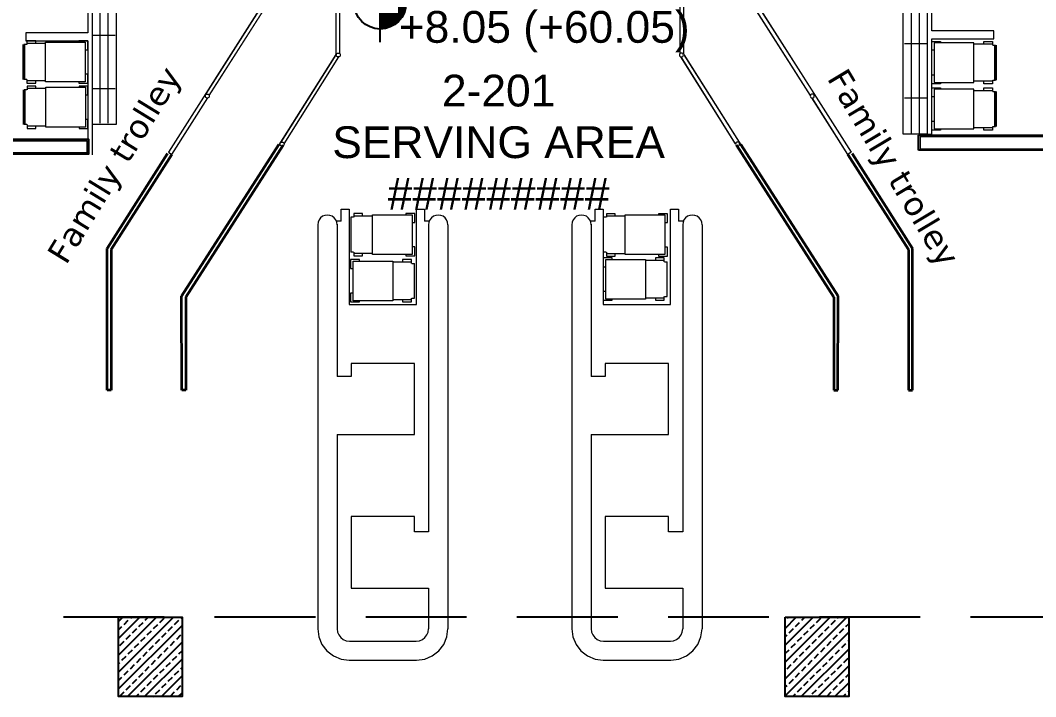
# Model space of a CAD drawing. Header units: centimetres. Extents: x -678439 to 55805, y -426864 to 17948.
# Drawn here: x 48386 to 49665, y 13004 to 13856 of the extents above; entities that cross this region are included whole.
import ezdxf
from ezdxf.enums import TextEntityAlignment as Align

# ---------------------------------------------------------------- set-up
doc = ezdxf.new("R2010")
doc.units = ezdxf.units.CM
doc.header["$LTSCALE"] = 0.01
doc.header["$MEASUREMENT"] = 0
doc.linetypes.add('HIDDEN', pattern=[9.525, 6.35, -3.175])
doc.linetypes.add('Wipeout_Contour', pattern=[5, 0, -5])
doc.layers.get('0').update_dxf_attribs({"lineweight": 0})
for name, color, linetype in [('AG-PLASTER', 73, 'Continuous'), ('V-0_Hatch_Concrete', 252, 'Continuous'), ('V-2_Column', 160, 'Continuous'), ('V_KOT', 2, 'Continuous')]:
    doc.layers.add(name, color=color, linetype=linetype)
for name, color, linetype, lineweight in [('AG-Wall', 4, 'Continuous', 20), ('AI-040', 2, 'Continuous', 20), ('AI-040 @ 250', 2, 'Continuous', 20), ('SP1-Equipment', 4, 'Continuous', 9)]:
    doc.layers.add(name, color=color, linetype=linetype, lineweight=lineweight)
doc.styles.add('ALANLAR_B8$0$ALANLAR_B8$0$VIVA_100', font='arial.ttf', dxfattribs={"height": 25})
doc.styles.add('Arial', font='arial.ttf')
doc.styles.add('GENERATED_STYLE_5', font='verdana.ttf')

# ---------------------------------------------------------------- blocks, each defined once
blk = doc.blocks.new('150714_ARSA$0$KOLON 80X120')
at = {"layer": 'V-0_Hatch_Concrete'}
h = blk.add_hatch(dxfattribs=at)
h.set_pattern_fill('ANSI33', color=256, scale=60)
h.set_pattern_definition([(45, (-19036.79, -4512.143), (-10.606602, 10.606602), []), (45, (-19026.183, -4512.143), (-10.606602, 10.606602), [7.5, -3.75])])
h.paths.add_polyline_path([(0, 100), (80, 100), (80, 0), (0, 0)])
at = {"layer": 'V-2_Column'}
blk.add_lwpolyline([(0, 100), (80, 100), (80, 0), (0, 0), (0, 100)], dxfattribs=at)
blk = doc.blocks.new('Wall_192_1', base_point=(-21902, -35378))
at = {"color": 254, "linetype": 'Wipeout_Contour', "lineweight": 0, "ltscale": 164787.174527}
blk.add_wipeout([(-21937, -35343), (-21902, -35378), (-21311, -34788), (-21347, -34752)], dxfattribs=at).dxf.layer = 'SP1-Equipment'
at = {"layer": 'SP1-Equipment', "color": 7, "linetype": 'Continuous', "lineweight": 20}
blk.add_line((-21937, -35343), (-21902, -35378), dxfattribs=at)
at = {"color": 254, "linetype": 'Wipeout_Contour', "lineweight": 0, "ltscale": 160488.646338}
blk.add_wipeout([(-21311, -34717), (-21276, -34752), (-20374, -33850), (-20409, -33815)], dxfattribs=at).dxf.layer = 'SP1-Equipment'
at = {"color": 254, "linetype": 'Wipeout_Contour', "lineweight": 0, "ltscale": 197449.507403}
blk.add_wipeout([(-20398, -33803), (-20409, -33815), (-20391, -33832), (-20399, -33814), (-20395, -33804)], dxfattribs=at).dxf.layer = 'SP1-Equipment'
at = {"color": 254, "linetype": 'Wipeout_Contour', "lineweight": 0, "ltscale": 285347.931055}
blk.add_wipeout([(-21311, -34717), (-21347, -34752), (-21324, -34775), (-21331, -34758), (-21324, -34740), (-21306, -34733), (-21288, -34740)], dxfattribs=at).dxf.layer = 'SP1-Equipment'
at = {"color": 254, "linetype": 'Wipeout_Contour', "lineweight": 0, "ltscale": 236939.0596}
blk.add_wipeout([(-20391, -33832), (-20374, -33850), (-20348, -33824), (-20352, -33822), (-20356, -33832), (-20374, -33839)], dxfattribs=at).dxf.layer = 'SP1-Equipment'
at = {"color": 254, "linetype": 'Wipeout_Contour', "lineweight": 0, "ltscale": 122378.811117}
blk.add_wipeout([(-21306, -34783), (-21324, -34775), (-21311, -34788)], dxfattribs=at).dxf.layer = 'SP1-Equipment'
at = {"color": 254, "linetype": 'Wipeout_Contour', "lineweight": 0, "ltscale": 122247.043925}
blk.add_wipeout([(-21276, -34752), (-21288, -34740), (-21281, -34757)], dxfattribs=at).dxf.layer = 'SP1-Equipment'
at = {"layer": 'SP1-Equipment', "color": 7, "linetype": 'Continuous', "lineweight": 20}
for p, q in [((-20398, -33803), (-21937, -35343)), ((-21281, -34757), (-20348, -33824)), ((-21902, -35378), (-21306, -34783))]:
    blk.add_line(p, q, dxfattribs=at)
blk = doc.blocks.new('Wall_195_1', base_point=(-19410, -34427))
at = {"color": 254, "linetype": 'Wipeout_Contour', "lineweight": 0, "ltscale": 155685.132144}
blk.add_wipeout([(-19460, -34395), (-19410, -34395), (-19410, -33045), (-19460, -33045)], dxfattribs=at).dxf.layer = 'SP1-Equipment'
at = {"color": 254, "linetype": 'Wipeout_Contour', "lineweight": 0, "ltscale": 151200.997762}
blk.add_wipeout([(-19460, -32995), (-19410, -32995), (-19410, -31845), (-19460, -31845)], dxfattribs=at).dxf.layer = 'SP1-Equipment'
at = {"color": 254, "linetype": 'Wipeout_Contour', "lineweight": 0, "ltscale": 197595.678534}
blk.add_wipeout([(-19460, -34406), (-19451, -34410), (-19448, -34402), (-19430, -34395), (-19460, -34395)], dxfattribs=at).dxf.layer = 'SP1-Equipment'
at = {"color": 254, "linetype": 'Wipeout_Contour', "lineweight": 0, "ltscale": 147116.760278}
blk.add_wipeout([(-19460, -31795), (-19410, -31795), (-19410, -30652), (-19460, -30652)], dxfattribs=at).dxf.layer = 'SP1-Equipment'
at = {"color": 254, "linetype": 'Wipeout_Contour', "lineweight": 0, "ltscale": 268246.837725}
blk.add_wipeout([(-19460, -33045), (-19430, -33045), (-19448, -33037), (-19455, -33020), (-19448, -33002), (-19430, -32995), (-19460, -32995)], dxfattribs=at).dxf.layer = 'SP1-Equipment'
at = {"color": 254, "linetype": 'Wipeout_Contour', "lineweight": 0, "ltscale": 158002.79646}
blk.add_wipeout([(-19410, -34395), (-19430, -34395), (-19412, -34402), (-19410, -34407)], dxfattribs=at).dxf.layer = 'SP1-Equipment'
at = {"color": 254, "linetype": 'Wipeout_Contour', "lineweight": 0, "ltscale": 181488.29073}
blk.add_wipeout([(-19460, -30635), (-19460, -30636), (-19460, -30652), (-19438, -30652), (-19456, -30644)], dxfattribs=at).dxf.layer = 'SP1-Equipment'
at = {"color": 254, "linetype": 'Wipeout_Contour', "lineweight": 0, "ltscale": 261043.692297}
blk.add_wipeout([(-19460, -31845), (-19430, -31845), (-19448, -31837), (-19455, -31820), (-19448, -31802), (-19430, -31795), (-19460, -31795)], dxfattribs=at).dxf.layer = 'SP1-Equipment'
at = {"color": 254, "linetype": 'Wipeout_Contour', "lineweight": 0, "ltscale": 153150.735117}
blk.add_wipeout([(-19430, -32995), (-19412, -33002), (-19410, -33007), (-19410, -32995)], dxfattribs=at).dxf.layer = 'SP1-Equipment'
at = {"color": 254, "linetype": 'Wipeout_Contour', "lineweight": 0, "ltscale": 217623.104121}
blk.add_wipeout([(-19421, -30644), (-19438, -30652), (-19410, -30652), (-19410, -30615), (-19417, -30618), (-19413, -30627)], dxfattribs=at).dxf.layer = 'SP1-Equipment'
at = {"color": 254, "linetype": 'Wipeout_Contour', "lineweight": 0, "ltscale": 149033.580876}
blk.add_wipeout([(-19430, -31795), (-19412, -31802), (-19410, -31807), (-19410, -31795)], dxfattribs=at).dxf.layer = 'SP1-Equipment'
at = {"color": 254, "linetype": 'Wipeout_Contour', "lineweight": 0, "ltscale": 153290.28981}
blk.add_wipeout([(-19412, -33037), (-19430, -33045), (-19410, -33045), (-19410, -33033)], dxfattribs=at).dxf.layer = 'SP1-Equipment'
at = {"layer": 'SP1-Equipment', "color": 7, "linetype": 'Continuous', "lineweight": 20}
blk.add_line((-19410, -34404), (-19410, -33035), dxfattribs=at)
at = {"color": 254, "linetype": 'Wipeout_Contour', "lineweight": 0, "ltscale": 149171.77784}
blk.add_wipeout([(-19412, -31837), (-19430, -31845), (-19410, -31845), (-19410, -31833)], dxfattribs=at).dxf.layer = 'SP1-Equipment'
at = {"layer": 'SP1-Equipment', "color": 7, "linetype": 'Continuous', "lineweight": 20}
for p, q in [((-19460, -30638), (-19460, -34406)), ((-19410, -31804), (-19410, -30615)), ((-19410, -33004), (-19410, -31835))]:
    blk.add_line(p, q, dxfattribs=at)
blk = doc.blocks.new('Wall_200_1', base_point=(-23367, -34241))
at = {"color": 254, "linetype": 'Wipeout_Contour', "lineweight": 0, "ltscale": 164779.25719}
blk.add_wipeout([(-23367, -34241), (-22585, -34241), (-22585, -34141), (-23367, -34141)], dxfattribs=at).dxf.layer = 'SP1-Equipment'
at = {"layer": 'SP1-Equipment', "color": 7, "linetype": 'Continuous', "lineweight": 20}
for p, q in [((-22585, -34141), (-23367, -34141)), ((-23367, -34141), (-23367, -34241)), ((-23367, -34241), (-22585, -34241))]:
    blk.add_line(p, q, dxfattribs=at)
blk = doc.blocks.new('Wall_201_1', base_point=(-11171, -34115))
at = {"color": 254, "linetype": 'Wipeout_Contour', "lineweight": 0, "ltscale": 144279.640695}
blk.add_wipeout([(-11171, -34115), (-11953, -34115), (-11953, -34215), (-11171, -34215)], dxfattribs=at).dxf.layer = 'SP1-Equipment'
at = {"layer": 'SP1-Equipment', "color": 7, "linetype": 'Continuous', "lineweight": 20}
for p, q in [((-11171, -34115), (-11953, -34115)), ((-11171, -34215), (-11171, -34115)), ((-11953, -34215), (-11171, -34215))]:
    blk.add_line(p, q, dxfattribs=at)
blk = doc.blocks.new('Wall_202_1', base_point=(-22525, -35528))
at = {"color": 254, "linetype": 'Wipeout_Contour', "lineweight": 0, "ltscale": 158385.428169}
blk.add_wipeout([(-22525, -35678), (-22525, -29389), (-22585, -29389), (-22585, -35528)], dxfattribs=at).dxf.layer = 'SP1-Equipment'
at = {"layer": 'SP1-Equipment', "color": 7, "linetype": 'Continuous', "lineweight": 20}
for p, q in [((-22525, -29389), (-22585, -29389)), ((-22585, -29389), (-22585, -34141)), ((-22525, -35678), (-22525, -29389)), ((-22585, -34241), (-22585, -35528))]:
    blk.add_line(p, q, dxfattribs=at)
blk = doc.blocks.new('Wall_208_1', base_point=(-12013, -29401))
at = {"color": 254, "linetype": 'Wipeout_Contour', "lineweight": 0, "ltscale": 138279.79055}
blk.add_wipeout([(-12013, -29401), (-12013, -35418), (-11953, -35418), (-11953, -29401)], dxfattribs=at).dxf.layer = 'SP1-Equipment'
at = {"layer": 'SP1-Equipment', "color": 7, "linetype": 'Continuous', "lineweight": 20}
for p, q in [((-12013, -29401), (-12013, -35418)), ((-11953, -29401), (-12013, -29401)), ((-11953, -34115), (-11953, -29401)), ((-11953, -35418), (-11953, -34215)), ((-12013, -35418), (-11953, -35418))]:
    blk.add_line(p, q, dxfattribs=at)
blk = doc.blocks.new('Wall_242_1', base_point=(-15127, -34427))
at = {"color": 254, "linetype": 'Wipeout_Contour', "lineweight": 0, "ltscale": 138738.496948}
blk.add_wipeout([(-15077, -30652), (-15127, -30652), (-15127, -31795), (-15077, -31795)], dxfattribs=at).dxf.layer = 'SP1-Equipment'
at = {"color": 254, "linetype": 'Wipeout_Contour', "lineweight": 0, "ltscale": 204973.164877}
blk.add_wipeout([(-15127, -30615), (-15127, -30652), (-15099, -30652), (-15117, -30644), (-15124, -30627), (-15121, -30618)], dxfattribs=at).dxf.layer = 'SP1-Equipment'
at = {"color": 254, "linetype": 'Wipeout_Contour', "lineweight": 0, "ltscale": 143062.170018}
blk.add_wipeout([(-15077, -31845), (-15127, -31845), (-15127, -32995), (-15077, -32995)], dxfattribs=at).dxf.layer = 'SP1-Equipment'
at = {"color": 254, "linetype": 'Wipeout_Contour', "lineweight": 0, "ltscale": 170772.384266}
blk.add_wipeout([(-15082, -30644), (-15099, -30652), (-15077, -30652), (-15077, -30636), (-15078, -30635)], dxfattribs=at).dxf.layer = 'SP1-Equipment'
at = {"color": 254, "linetype": 'Wipeout_Contour', "lineweight": 0, "ltscale": 140993.313667}
blk.add_wipeout([(-15127, -31845), (-15108, -31845), (-15125, -31837), (-15127, -31833)], dxfattribs=at).dxf.layer = 'SP1-Equipment'
at = {"color": 254, "linetype": 'Wipeout_Contour', "lineweight": 0, "ltscale": 147792.958436}
blk.add_wipeout([(-15077, -33045), (-15127, -33045), (-15127, -34395), (-15077, -34395)], dxfattribs=at).dxf.layer = 'SP1-Equipment'
at = {"color": 254, "linetype": 'Wipeout_Contour', "lineweight": 0, "ltscale": 140847.088047}
blk.add_wipeout([(-15127, -31795), (-15127, -31807), (-15125, -31802), (-15108, -31795)], dxfattribs=at).dxf.layer = 'SP1-Equipment'
at = {"color": 254, "linetype": 'Wipeout_Contour', "lineweight": 0, "ltscale": 145343.758483}
blk.add_wipeout([(-15127, -33045), (-15108, -33045), (-15125, -33037), (-15127, -33033)], dxfattribs=at).dxf.layer = 'SP1-Equipment'
at = {"color": 254, "linetype": 'Wipeout_Contour', "lineweight": 0, "ltscale": 150305.61431}
blk.add_wipeout([(-15108, -34395), (-15127, -34395), (-15127, -34407), (-15125, -34402)], dxfattribs=at).dxf.layer = 'SP1-Equipment'
at = {"color": 254, "linetype": 'Wipeout_Contour', "lineweight": 0, "ltscale": 246516.552747}
blk.add_wipeout([(-15108, -31845), (-15077, -31845), (-15077, -31795), (-15108, -31795), (-15090, -31802), (-15083, -31820), (-15090, -31837)], dxfattribs=at).dxf.layer = 'SP1-Equipment'
at = {"color": 254, "linetype": 'Wipeout_Contour', "lineweight": 0, "ltscale": 145196.562148}
blk.add_wipeout([(-15127, -32995), (-15127, -33007), (-15125, -33002), (-15108, -32995)], dxfattribs=at).dxf.layer = 'SP1-Equipment'
at = {"color": 254, "linetype": 'Wipeout_Contour', "lineweight": 0, "ltscale": 187823.794576}
blk.add_wipeout([(-15077, -34395), (-15108, -34395), (-15090, -34402), (-15086, -34410), (-15077, -34406)], dxfattribs=at).dxf.layer = 'SP1-Equipment'
at = {"layer": 'SP1-Equipment', "color": 7, "linetype": 'Continuous', "lineweight": 20}
blk.add_line((-15127, -30615), (-15127, -31804), dxfattribs=at)
at = {"color": 254, "linetype": 'Wipeout_Contour', "lineweight": 0, "ltscale": 254131.791586}
blk.add_wipeout([(-15108, -33045), (-15077, -33045), (-15077, -32995), (-15108, -32995), (-15090, -33002), (-15083, -33020), (-15090, -33037)], dxfattribs=at).dxf.layer = 'SP1-Equipment'
at = {"layer": 'SP1-Equipment', "color": 7, "linetype": 'Continuous', "lineweight": 20}
for p, q in [((-15077, -34406), (-15077, -30638)), ((-15127, -31835), (-15127, -33004)), ((-15127, -33035), (-15127, -34404))]:
    blk.add_line(p, q, dxfattribs=at)
blk = doc.blocks.new('Column_71_1', base_point=(-21306, -34758))
at = {"layer": 'SP1-Equipment', "color": 7, "linetype": 'Continuous', "lineweight": 20}
blk.add_circle((-21306, -34758), 25, dxfattribs=at)
blk = doc.blocks.new('Column_83_1', base_point=(-19430, -34420))
at = {"layer": 'SP1-Equipment', "color": 7, "linetype": 'Continuous', "lineweight": 20}
blk.add_circle((-19430, -34420), 25, dxfattribs=at)
blk = doc.blocks.new('Column_84_1', base_point=(-20368, -35358))
at = {"layer": 'SP1-Equipment', "color": 7, "linetype": 'Continuous', "lineweight": 20}
blk.add_circle((-20368, -35358), 25, dxfattribs=at)
blk = doc.blocks.new('PSR_Basket dispenser')
at = {"layer": 'SP1-Equipment', "color": 7, "linetype": 'Continuous', "lineweight": 13}
for p, q in [((112, 805), (0, 805)), ((0, 805), (0, 693)), ((16, 273), (16, 773)), ((16, 773), (516, 773)), ((112, 773), (112, 805)), ((533, 805), (421, 805)), ((421, 805), (421, 773)), ((516, 773), (516, 273)), ((533, 693), (533, 805)), ((0, 693), (16, 693)), ((516, 693), (533, 693)), ((516, 273), (16, 273)), ((32, 273), (32, 38)), ((501, 38), (501, 273)), ((32, 150), (0, 150)), ((0, 150), (0, 38)), ((533, 150), (501, 150)), ((533, 38), (533, 150)), ((0, 38), (46, 38)), ((46, 35), (46, 0)), ((486, 38), (533, 38)), ((486, 35), (486, 0)), ((46, 0), (486, 0))]:
    blk.add_line(p, q, dxfattribs=at)
blk = doc.blocks.new('SSN_Tray rail long straight')
at = {"layer": 'SP1-Equipment', "color": 7, "linetype": 'Continuous', "lineweight": 13}
for p, q in [((0, 8773), (300, 8773)), ((94, 15), (94, 8758)), ((197, 15), (197, 8758)), ((300, 0), (300, 8773)), ((0, 7662), (285, 7662)), ((285, 7662), (285, 7662)), ((0, 6662), (285, 6662)), ((0, 5691), (285, 5691)), ((0, 4662), (285, 4662)), ((0, 3662), (285, 3662)), ((0, 2662), (285, 2662)), ((0, 1662), (285, 1662)), ((0, 662), (285, 662)), ((0, 0), (301, 0))]:
    blk.add_line(p, q, dxfattribs=at)
blk = doc.blocks.new('Tray rail long straight')
at = {"layer": 'SP1-Equipment', "color": 7, "linetype": 'Continuous', "lineweight": 13}
for p, q in [((0, 8773), (300, 8773)), ((94, 15), (94, 8758)), ((197, 15), (197, 8758)), ((300, 0), (300, 8773)), ((0, 7662), (285, 7662)), ((285, 7662), (285, 7662)), ((0, 6662), (285, 6662)), ((0, 5691), (285, 5691)), ((0, 4662), (285, 4662)), ((0, 3662), (285, 3662)), ((0, 2662), (285, 2662)), ((0, 1662), (285, 1662)), ((0, 662), (285, 662)), ((0, 0), (301, 0))]:
    blk.add_line(p, q, dxfattribs=at)
blk = doc.blocks.new('SSN_Basket dispenser')
at = {"layer": 'SP1-Equipment', "color": 7, "linetype": 'Continuous', "lineweight": 20}
for p, q in [((112, 805), (0, 805)), ((0, 805), (0, 693)), ((16, 273), (16, 773)), ((16, 773), (516, 773)), ((112, 773), (112, 805)), ((533, 805), (421, 805)), ((421, 805), (421, 773)), ((516, 773), (516, 273)), ((533, 693), (533, 805)), ((0, 693), (16, 693)), ((516, 693), (533, 693)), ((516, 273), (16, 273)), ((32, 273), (32, 38)), ((501, 38), (501, 273)), ((32, 150), (0, 150)), ((0, 150), (0, 38)), ((533, 150), (501, 150)), ((533, 38), (533, 150)), ((0, 38), (46, 38)), ((46, 35), (46, 0)), ((486, 38), (533, 38)), ((486, 35), (486, 0))]:
    blk.add_line(p, q, dxfattribs=at)
at = {"layer": 'SP1-Equipment', "color": 7, "linetype": 'Continuous', "lineweight": 40}
blk.add_line((46, 0), (486, 0), dxfattribs=at)
blk = doc.blocks.new('Basket dispenser')
at = {"layer": 'SP1-Equipment', "color": 7, "linetype": 'Continuous', "lineweight": 20}
for p, q in [((112, 805), (0, 805)), ((0, 805), (0, 693)), ((16, 273), (16, 773)), ((16, 773), (516, 773)), ((112, 773), (112, 805)), ((533, 805), (421, 805)), ((421, 805), (421, 773)), ((516, 773), (516, 273)), ((533, 693), (533, 805)), ((0, 693), (16, 693)), ((516, 693), (533, 693)), ((516, 273), (16, 273)), ((32, 273), (32, 38)), ((501, 38), (501, 273)), ((32, 150), (0, 150)), ((0, 150), (0, 38)), ((533, 150), (501, 150)), ((533, 38), (533, 150)), ((0, 38), (46, 38)), ((46, 35), (46, 0)), ((486, 38), (533, 38)), ((486, 35), (486, 0))]:
    blk.add_line(p, q, dxfattribs=at)
at = {"layer": 'SP1-Equipment', "color": 7, "linetype": 'Continuous', "lineweight": 40}
blk.add_line((46, 0), (486, 0), dxfattribs=at)
blk = doc.blocks.new('SSN_Cash register island')
at = {"layer": 'SP1-Equipment', "color": 7, "linetype": 'Continuous', "lineweight": 13}
for p, q in [((396, 5679), (296, 5679)), ((296, 5679), (296, 5527)), ((396, 4479), (396, 5679)), ((1346, 5679), (1246, 5679)), ((1246, 5679), (1246, 4479)), ((1346, 5527), (1346, 5679)), ((0, 5484), (5, 5516)), ((5, 5516), (17, 5545)), ((17, 5545), (36, 5570)), ((36, 5570), (61, 5590)), ((61, 5590), (91, 5602)), ((91, 5602), (122, 5606)), ((122, 5606), (154, 5602)), ((154, 5602), (183, 5590)), ((183, 5590), (209, 5570)), ((209, 5570), (228, 5545)), ((228, 5545), (240, 5516)), ((235, 5527), (296, 5527)), ((240, 5516), (244, 5484)), ((1346, 5527), (1406, 5527)), ((1397, 5484), (1401, 5516)), ((1401, 5516), (1414, 5545)), ((1414, 5545), (1433, 5570)), ((1433, 5570), (1458, 5590)), ((1458, 5590), (1488, 5602)), ((1488, 5602), (1519, 5606)), ((1519, 5606), (1551, 5602)), ((1551, 5602), (1580, 5590)), ((1580, 5590), (1605, 5570)), ((1605, 5570), (1625, 5545)), ((1625, 5545), (1637, 5516)), ((1637, 5516), (1641, 5484)), ((0, 5484), (0, 395)), ((244, 5484), (244, 1616)), ((1397, 5492), (1397, 3573)), ((1641, 5484), (1641, 395)), ((1246, 4479), (396, 4479)), ((421, 2841), (421, 3737)), ((421, 3737), (424, 3737)), ((424, 3737), (1221, 3737)), ((1221, 3737), (1221, 3573)), ((1221, 3573), (1397, 3573)), ((1397, 2841), (421, 2841)), ((1397, 2841), (1397, 395)), ((421, 1616), (421, 1811)), ((421, 1811), (1221, 1811)), ((1221, 1811), (1221, 1616)), ((244, 1616), (421, 1616)), ((1221, 1616), (1221, 906)), ((244, 906), (244, 395)), ((1221, 906), (244, 906)), ((14, 293), (0, 395)), ((250, 355), (244, 395)), ((1397, 395), (1392, 355)), ((1641, 395), (1628, 293)), ((53, 198), (14, 293)), ((265, 318), (250, 355)), ((290, 285), (265, 318)), ((322, 261), (290, 285)), ((359, 245), (322, 261)), ((1320, 261), (1283, 245)), ((1352, 285), (1320, 261)), ((1377, 318), (1352, 285)), ((1392, 355), (1377, 318)), ((1628, 293), (1588, 198)), ((116, 116), (53, 198)), ((399, 240), (359, 245)), ((1242, 240), (399, 240)), ((1283, 245), (1242, 240)), ((1588, 198), (1526, 116)), ((198, 53), (116, 116)), ((293, 13), (198, 53)), ((395, 0), (293, 13)), ((1246, 0), (398, 0)), ((1348, 13), (1246, 0)), ((1444, 53), (1348, 13)), ((1526, 116), (1444, 53))]:
    blk.add_line(p, q, dxfattribs=at)
blk = doc.blocks.new('A$C10196342')
at = {"layer": 'SP1-Equipment', "color": 7, "lineweight": 35}
for p, q in [((-16944, -38140), (-16946, -36356)), ((-16894, -36370), (-16894, -38140)), ((-6848, -36370), (-6848, -38140)), ((-6797, -38140), (-6796, -36356)), ((-16005, -38140), (-16006, -36957)), ((-15955, -36971), (-15955, -38140)), ((-7787, -36971), (-7787, -38140)), ((-7737, -38140), (-7736, -36957)), ((-16894, -38140), (-16944, -38140)), ((-15955, -38140), (-16005, -38140)), ((-7787, -38140), (-7737, -38140)), ((-6848, -38140), (-6797, -38140))]:
    blk.add_line(p, q, dxfattribs=at)
for name, p in [('Wall_242_1', (-9730, -33927)), ('Wall_200_1', (-17969, -33741)), ('Wall_201_1', (-5773, -33615))]:
    blk.add_blockref(name, p, dxfattribs=at)
at = {"layer": 'SP1-Equipment', "color": 7, "lineweight": 35, "rotation": 12.494122409523}
blk.add_blockref('Wall_192_1', (-16130, -35171), dxfattribs=at)
at = {"layer": 'SP1-Equipment', "color": 7, "lineweight": 35, "xscale": -0.9999999999999982, "rotation": 347.505877590477}
blk.add_blockref('Wall_192_1', (-7612, -35171), dxfattribs=at)
at = {"layer": 'SP1-Equipment', "color": 7, "linetype": 'Continuous', "lineweight": 13, "xscale": -0.9999999999999987, "zscale": 1000}
for p in [(-12650, -41541), (-9449, -41541)]:
    blk.add_blockref('SSN_Cash register island', p, dxfattribs=at)
at = {"layer": 'SP1-Equipment', "color": 7, "linetype": 'Continuous', "lineweight": 13, "yscale": 1.003287636965597, "zscale": 1000}
for p, rotation in [((-13876, -35916), 270), ((-10693, -35918), 270), ((-13071, -37030), 90), ((-9887, -37009), 90)]:
    blk.add_blockref('PSR_Basket dispenser', p, dxfattribs=dict(at, rotation=rotation))
at = {"layer": 'SP1-Equipment', "color": 7, "lineweight": 35}
for name, p in [('Wall_202_1', (-17127, -35028)), ('Wall_208_1', (-6615, -28901))]:
    blk.add_blockref(name, p, dxfattribs=at)
at = {"layer": 'SP1-Equipment', "color": 7, "lineweight": 35, "rotation": 12.494122409523}
blk.add_blockref('Column_71_1', (-15682, -34437), dxfattribs=at)
at = {"layer": 'SP1-Equipment', "color": 7, "lineweight": 35, "xscale": -0.9999999999999982, "rotation": 347.505877590477}
blk.add_blockref('Column_71_1', (-8060, -34437), dxfattribs=at)
at = {"color": 254, "linetype": 'Wipeout_Contour', "lineweight": 0, "ltscale": 160653.619389}
for points in [[(-14753, -35004), (-14711, -35030), (-14030, -33951), (-14072, -33924)], [(-8989, -35004), (-9031, -35030), (-9712, -33951), (-9670, -33924)]]:
    blk.add_wipeout(points, dxfattribs=at).dxf.layer = 'SP1-Equipment'
at = {"color": 254, "linetype": 'Wipeout_Contour', "lineweight": 0, "ltscale": 167852.804809}
for points in [[(-16677, -36521), (-16627, -36542), (-14975, -34889), (-15010, -34854)], [(-7064, -36521), (-7114, -36542), (-8767, -34889), (-8732, -34854)]]:
    blk.add_wipeout(points, dxfattribs=at).dxf.layer = 'SP1-Equipment'
at = {"layer": 'SP1-Equipment', "color": 7, "lineweight": 35}
for p, q in [((-16946, -36356), (-16184, -35161)), ((-16130, -35171), (-16894, -36370)), ((-7612, -35171), (-6848, -36370)), ((-6796, -36356), (-7558, -35161))]:
    blk.add_line(p, q, dxfattribs=at)
at = {"layer": 'SP1-Equipment', "color": 7, "linetype": 'Continuous', "lineweight": 13, "zscale": 999.9999999999994}
for name, p, xscale, yscale in [('Tray rail long straight', (-17127, -34789), 0.9977159984263106, 0.6725065169338789), ('SSN_Tray rail long straight', (-6615, -34918), -0.9977159984263106, 0.6859137819357574)]:
    blk.add_blockref(name, p, dxfattribs=dict(at, xscale=xscale, yscale=yscale))
at = {"layer": 'SP1-Equipment', "color": 7, "linetype": 'Continuous', "lineweight": 13, "zscale": 999.9999999999994, "rotation": 270}
for p in [(-17993, -33741), (-17991, -34311)]:
    blk.add_blockref('Basket dispenser', p, dxfattribs=at)
at = {"layer": 'SP1-Equipment', "color": 7, "linetype": 'Continuous', "lineweight": 13, "xscale": -0.9999999999999987, "zscale": 999.9999999999994, "rotation": 90}
for p in [(-5750, -33749), (-5750, -34334)]:
    blk.add_blockref('SSN_Basket dispenser', p, dxfattribs=at)
at = {"layer": 'SP1-Equipment', "color": 7, "linetype": 'Continuous', "lineweight": 13, "char_height": 300, "attachment_point": 2, "style": 'GENERATED_STYLE_5'}
for insert, rotation in [((-16986, -35224), 58.5116), ((-6905, -35260), 300.9094)]:
    blk.add_mtext('{Family trolley}', dxfattribs=dict(at, insert=insert, rotation=rotation))
at = {"color": 254, "linetype": 'Wipeout_Contour', "lineweight": 0, "ltscale": 197683.464047}
for points in [[(-14065, -33913), (-14072, -33924), (-14046, -33941), (-14057, -33925), (-14055, -33915)], [(-9677, -33913), (-9670, -33924), (-9696, -33941), (-9685, -33925), (-9687, -33915)]]:
    blk.add_wipeout(points, dxfattribs=at).dxf.layer = 'SP1-Equipment'
at = {"color": 254, "linetype": 'Wipeout_Contour', "lineweight": 0, "ltscale": 285601.094756}
for points in [[(-14753, -35004), (-14780, -35046), (-14754, -35063), (-14765, -35047), (-14762, -35028), (-14746, -35017), (-14727, -35020)], [(-8989, -35004), (-8962, -35046), (-8988, -35063), (-8977, -35047), (-8980, -35028), (-8996, -35017), (-9015, -35020)]]:
    blk.add_wipeout(points, dxfattribs=at).dxf.layer = 'SP1-Equipment'
at = {"color": 254, "linetype": 'Wipeout_Contour', "lineweight": 0, "ltscale": 158194.862163}
for points in [[(-14046, -33941), (-14030, -33951), (-14024, -33942), (-14027, -33944)], [(-9696, -33941), (-9712, -33951), (-9718, -33942), (-9715, -33944)]]:
    blk.add_wipeout(points, dxfattribs=at).dxf.layer = 'SP1-Equipment'
at = {"color": 254, "linetype": 'Wipeout_Contour', "lineweight": 0, "ltscale": 163312.565607}
for points in [[(-14735, -35066), (-14754, -35063), (-14738, -35073), (-14732, -35064)], [(-9007, -35066), (-8988, -35063), (-9004, -35073), (-9010, -35064)]]:
    blk.add_wipeout(points, dxfattribs=at).dxf.layer = 'SP1-Equipment'
at = {"layer": 'SP1-Equipment', "color": 7, "lineweight": 35, "xscale": -0.9999999999999979, "rotation": 347.2665490060239}
blk.add_blockref('Column_83_1', (-9709, -33920), dxfattribs=at)
at = {"color": 254, "linetype": 'Wipeout_Contour', "lineweight": 0, "ltscale": 163154.862937}
for points in [[(-14711, -35030), (-14727, -35020), (-14716, -35036), (-14717, -35040)], [(-9031, -35030), (-9015, -35020), (-9026, -35036), (-9025, -35040)]]:
    blk.add_wipeout(points, dxfattribs=at).dxf.layer = 'SP1-Equipment'
at = {"layer": 'SP1-Equipment', "color": 7, "linetype": 'Continuous', "lineweight": 20}
for p, q in [((-14065, -33913), (-14783, -35051)), ((-14716, -35038), (-14025, -33944)), ((-9026, -35038), (-9717, -33944)), ((-9677, -33913), (-8959, -35051))]:
    blk.add_line(p, q, dxfattribs=at)
at = {"layer": 'SP1-Equipment', "color": 7, "lineweight": 35}
for p, q in [((-16006, -36957), (-14780, -35046)), ((-7736, -36957), (-8962, -35046)), ((-14726, -35056), (-15955, -36971)), ((-9016, -35056), (-7787, -36971))]:
    blk.add_line(p, q, dxfattribs=at)
at = {"layer": 'SP1-Equipment', "color": 7, "lineweight": 35, "rotation": 12.73345099397606}
blk.add_blockref('Column_84_1', (-14741, -35041), dxfattribs=at)
at = {"layer": 'SP1-Equipment', "color": 7, "lineweight": 35, "xscale": -0.9999999999999979, "rotation": 347.2665490060239}
blk.add_blockref('Column_84_1', (-9001, -35041), dxfattribs=at)
at = {"layer": 'SP1-Equipment', "color": 7, "lineweight": 35}
blk.add_blockref('Wall_195_1', (-14013, -33927), dxfattribs=at)
at = {"layer": 'SP1-Equipment', "color": 7, "lineweight": 35, "rotation": 12.73345099397606}
blk.add_blockref('Column_83_1', (-14032, -33920), dxfattribs=at)
blk = doc.blocks.new('*U93')
at = {"style": 'Arial'}
for tag, p in [('NO', (1.676, 0.8)), ('MAHAL', (1.676, -1.8)), ('ALAN', (1.676, -4.4))]:
    blk.add_attdef(tag, text='', height=1.6, dxfattribs=at).set_placement(p, align=Align.MIDDLE_CENTER)
blk = doc.blocks.new('*U260')
for p, q in [((0, -493), (0, 493)), ((-493, 0), (2191, 0))]:
    blk.add_line(p, q)
at = {"const_width": 328}
for points in [[(0, 164, 0.414214), (-164, 0, 0.414214)], [(0, -164, 0.414214), (164, 0, 0.414214)]]:
    blk.add_lwpolyline(points, format="xyb", dxfattribs=at)
blk.add_circle((0, 0), 328)
at = {"style": 'ALANLAR_B8$0$ALANLAR_B8$0$VIVA_100'}
for tag, p in [('%%P0.00', (1897, 137)), ('-0.07', (1834, -502))]:
    blk.add_attdef(tag, text='', height=400, dxfattribs=at).set_placement(p, align=Align.RIGHT)

msp = doc.modelspace()

# ---------------------------------------------------------------- linework, layer by layer
at = {"layer": 'AG-PLASTER'}
for p, q in [((49517.7, 13691.9), (49517.7, 13710.9)), ((49517.7, 13710.9), (49835.7, 13710.9)), ((49835.7, 13691.9), (49517.7, 13691.9))]:
    msp.add_line(p, q, dxfattribs=at)
at = {"layer": 'AG-Wall'}
msp.add_line((49519.7, 13708.9), (49519.7, 13693.9), dxfattribs=at)
for points in [[(48279.7, 13703.9), (48469.7, 13703.9), (48469.7, 13688.9), (48279.7, 13688.9)], [(49837.7, 13708.9), (49519.7, 13708.9)], [(49519.7, 13693.9), (49837.7, 13693.9)]]:
    msp.add_lwpolyline(points, dxfattribs=at)
at = {"layer": 'AI-040', "color": 2, "linetype": 'HIDDEN', "lineweight": -2, "ltscale": 2000, "transparency": 33554610}
msp.add_lwpolyline([(50281.7, 13103.9), (47749.7, 13103.9), (47749.7, 16223.9)], dxfattribs=at)

# ---------------------------------------------------------------- block references
at = {"layer": 'V-2_Column'}
msp.add_blockref('150714_ARSA$0$KOLON 80X120', (49349.7, 13003.9), dxfattribs=at)

# ---------------------------------------------------------------- next in the draw order: block references
at = {"layer": 'SP1-Equipment', "xscale": 0.1, "yscale": 0.1, "zscale": 0.1}
msp.add_blockref('A$C10196342', (50189.8, 17203.9), dxfattribs=at)

# ---------------------------------------------------------------- next in the draw order: linework, layer by layer
at = {"layer": 'AG-PLASTER'}
msp.add_lwpolyline([(48279.7, 14498.9), (48281.7, 14498.9), (48281.7, 14071.9), (48181.7, 14071.9), (48181.7, 13890.9), (48281.7, 13890.9), (48281.7, 13705.9), (48471.7, 13705.9), (48471.7, 13686.9), (48281.7, 13686.9), (48281.7, 13003.9), (48244.7, 13003.9), (48244.7, 13005.9)], dxfattribs=at)

# ---------------------------------------------------------------- next in the draw order: block references
at = {"layer": 'AI-040 @ 250', "color": 2, "linetype": 'Continuous', "lineweight": -2, "transparency": 33554610, "xscale": 25, "yscale": 25, "zscale": 25}
msp.add_blockref('*U93', (48946.7, 13747.1), dxfattribs=at).add_auto_attribs({'ALAN': '#########', 'MAHAL': 'SERVING AREA', 'NO': '2-201'})
at = {"layer": 'V-2_Column'}
msp.add_blockref('150714_ARSA$0$KOLON 80X120', (48509.7, 13003.9), dxfattribs=at)
at = {"layer": 'V_KOT'}
ref = msp.add_blockref('*U260', (48839.3, 13877.4), dxfattribs=dict(at, xscale=0.1, yscale=0.1, zscale=0.1))
ref.add_attrib('-0.07', '   +8.05 (+60.05)', dxfattribs={"layer": '0', "height": 40, "style": 'ALANLAR_B8$0$ALANLAR_B8$0$VIVA_100'}).set_placement((49022.7, 13827.3), align=Align.CENTER)
ref.add_attrib('%%P0.00', '   +8.20 (+60.20)', dxfattribs={"layer": '0', "height": 40, "style": 'ALANLAR_B8$0$ALANLAR_B8$0$VIVA_100'}).set_placement((49029, 13891.1), align=Align.CENTER)

doc.saveas('drawing.dxf')
